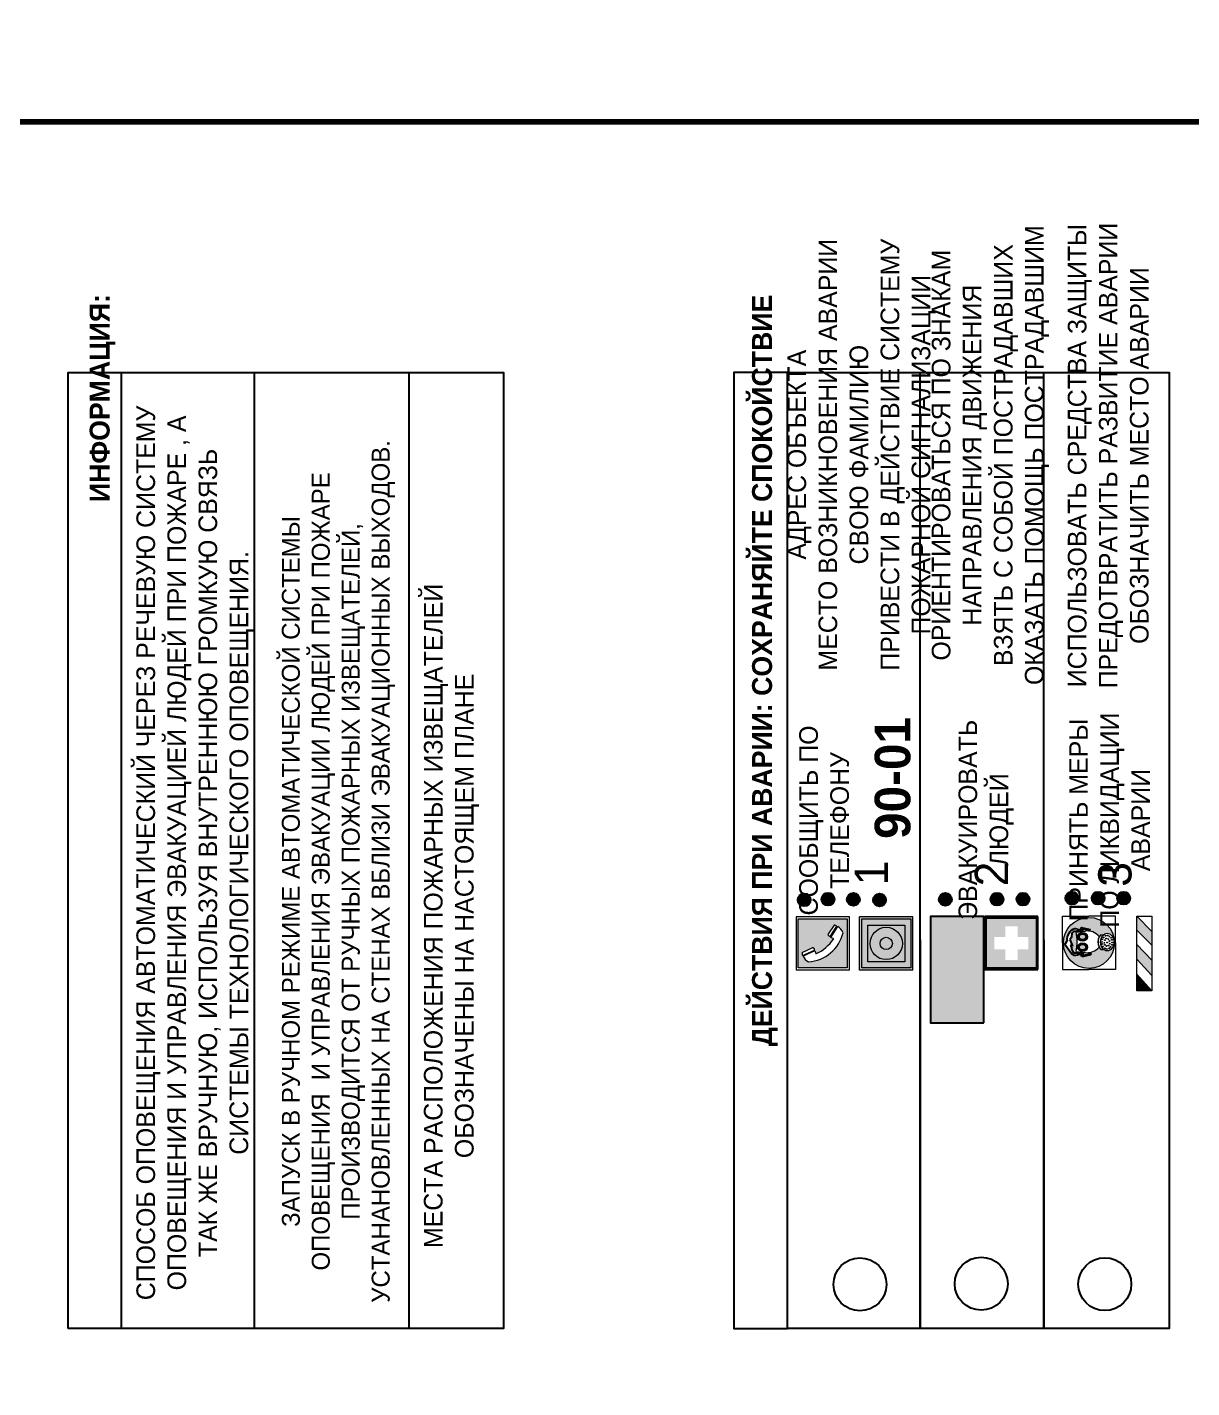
# Model space of a CAD drawing. Header units: millimetres. Extents: x 13114 to 67229, y 22859 to 38520.
# Drawn here: x 31454.2 to 31629.3, y 24479.6 to 24684.2 of the extents above; entities that cross this region are included whole.
import ezdxf

# ---------------------------------------------------------------- set-up
doc = ezdxf.new("R2010")
doc.units = ezdxf.units.MM
doc.styles.add('обычный', font='arial.ttf')

# ---------------------------------------------------------------- blocks, each defined once
blk = doc.blocks.new('A$C38D26F80')
h = blk.add_hatch(color=5)
h.dxf.hatch_style = 1
h.paths.add_polyline_path([(-8.77, -4.48, 1), (-0.19, -4.48, 1)])
h.paths.add_polyline_path([(-6.75, -3.58), (-6.75, -3.31), (-6.62, -3.22), (-6.5, -3.22), (-6.42, -3.3), (-6.39, -3.28), (-6.59, -2.23), (-6.59, -2.01), (-6.38, -1.58), (-4.76, -0.4), (-4.13, -0.79, -0.362848), (-2.1, -2.1, -0.201049), (-2.17, -2.48, 0.085434), (-2.26, -3.13), (-1.9, -3.16), (-2.25, -4.7), (-2.4, -4.59), (-2.43, -4.34), (-2.36, -4.34), (-2.14, -3.34), (-2.47, -3.42), (-2.58, -1.95), (-2.77, -1.58), (-3.58, -1.52), (-3.92, -1.26), (-5.05, -1.73), (-4.87, -1.39), (-5.41, -1.6), (-5.41, -1.46), (-6.13, -1.87), (-6.18, -3.5), (-6.56, -3.47), (-6.37, -4.59), (-6.16, -4.43), (-6.16, -4.66), (-6.36, -4.79), (-6.37, -4.8), (-6.51, -4.76)], flags=16)
h.paths.add_polyline_path([(-6.51, -4.76), (-6.36, -4.79), (-6.37, -4.8)], flags=0)
h.paths.add_polyline_path([(-5.92, -2.34, 0.089508), (-2.67, -2.35), (-2.48, -3.88, -0.268602), (-3.4, -6.18, 0.262449), (-5.2, -6.18, -0.268602), (-6.11, -3.88)], flags=16)
edge = h.paths.add_edge_path(flags=16)
edge.add_ellipse((-5.19, -3.41), major_axis=(0, 0.842), ratio=0.848992, start_angle=0, end_angle=360)
edge = h.paths.add_edge_path(flags=0)
edge.add_ellipse((-5.19, -3.39), major_axis=(0, 0.665), ratio=0.853798, start_angle=0, end_angle=360)
edge = h.paths.add_edge_path(flags=0)
edge.add_ellipse((-5.19, -3.4), major_axis=(0, 0.528), ratio=0.864094, start_angle=0, end_angle=360)
edge = h.paths.add_edge_path(flags=16)
edge.add_ellipse((-3.47, -3.4), major_axis=(0, 0.842), ratio=0.848992, start_angle=0, end_angle=360)
h.paths.add_polyline_path([(-3.13, -6.45), (-3.13, -6.84, 0.383174), (-5.57, -6.85), (-5.57, -6.49, -0.369952)], flags=16)
edge = h.paths.add_edge_path(flags=0)
edge.add_ellipse((-3.47, -3.39), major_axis=(0, 0.665), ratio=0.853798, start_angle=0, end_angle=360)
edge = h.paths.add_edge_path(flags=0)
edge.add_ellipse((-3.47, -3.4), major_axis=(0, 0.528), ratio=0.864094, start_angle=0, end_angle=360)
edge = h.paths.add_edge_path(flags=16)
edge.add_ellipse((-4.34, -7.57), major_axis=(-1.48, 0), ratio=0.744955, start_angle=0, end_angle=360)
h.paths.add_polyline_path([(-5.01, -6.85, -1), (-5.15, -6.85, -1)], flags=0)
h.paths.add_polyline_path([(-5.33, -7.14, -1), (-5.47, -7.14, -1)], flags=0)
h.paths.add_polyline_path([(-4.61, -6.71, -1), (-4.74, -6.71, -1)], flags=16)
h.paths.add_polyline_path([(-5.43, -7.51, -1), (-5.57, -7.51, -1)], flags=0)
h.paths.add_polyline_path([(-4.26, -6.67, -1), (-4.4, -6.67, -1)], flags=16)
h.paths.add_polyline_path([(-4.74, -7.14, -1), (-4.88, -7.14, -1)], flags=0)
h.paths.add_polyline_path([(-4.93, -7.43, -1), (-5.07, -7.43, -1)], flags=0)
h.paths.add_polyline_path([(-4.41, -7.07, -1), (-4.54, -7.07, -1)], flags=0)
h.paths.add_polyline_path([(-5.33, -7.87, -1), (-5.46, -7.87, -1)], flags=0)
h.paths.add_polyline_path([(-3.8, -6.71, -1), (-3.94, -6.71, -1)], flags=16)
h.paths.add_polyline_path([(-4.85, -7.78, -1), (-4.98, -7.78, -1)], flags=0)
h.paths.add_polyline_path([(-3.96, -7.14, -1), (-4.1, -7.14, -1)], flags=0)
h.paths.add_polyline_path([(-4.33, -7.53, -1), (-4.47, -7.53, -1)], flags=0)
h.paths.add_polyline_path([(-5.09, -8.12, -1), (-5.23, -8.12, -1)], flags=0)
h.paths.add_polyline_path([(-3.5, -6.94, -1), (-3.64, -6.94, -1)], flags=0)
h.paths.add_polyline_path([(-4.54, -7.97, -1), (-4.68, -7.97, -1)], flags=0)
h.paths.add_polyline_path([(-3.66, -7.39, -1), (-3.8, -7.39, -1)], flags=0)
h.paths.add_polyline_path([(-4.73, -8.35, -1), (-4.86, -8.35, -1)], flags=0)
h.paths.add_polyline_path([(-4.09, -7.96, -1), (-4.23, -7.96, -1)], flags=0)
h.paths.add_polyline_path([(-3.77, -7.74, -1), (-3.91, -7.74, -1)], flags=0)
h.paths.add_polyline_path([(-3.22, -7.27, -1), (-3.35, -7.27, -1)], flags=0)
h.paths.add_polyline_path([(-4.34, -8.4, -1), (-4.47, -8.4, -1)], flags=0)
h.paths.add_polyline_path([(-3.16, -7.61, -1), (-3.3, -7.61, -1)], flags=0)
h.paths.add_polyline_path([(-3.9, -8.35, -1), (-4.04, -8.35, -1)], flags=0)
h.paths.add_polyline_path([(-3.32, -7.91, -1), (-3.46, -7.91, -1)], flags=0)
h.paths.add_polyline_path([(-3.55, -8.23, -1), (-3.69, -8.23, -1)], flags=0)
at = {"color": 5, "lineweight": 5}
for p, q in [((-4.48, 0), (-8.96, 0)), ((-8.96, 0), (-8.96, -4.48)), ((-4.48, 0), (0, 0)), ((0, 0), (0, -4.48)), ((-6.59, -2.01), (-6.38, -1.58)), ((-6.59, -2.23), (-6.59, -2.01)), ((-6.39, -3.28), (-6.59, -2.23)), ((-6.38, -1.58), (-4.76, -0.4)), ((-6.13, -1.87), (-6.18, -3.5)), ((-5.41, -1.46), (-6.13, -1.87)), ((-4.87, -1.39), (-5.41, -1.6)), ((-5.41, -1.6), (-5.41, -1.46)), ((-3.92, -1.26), (-5.05, -1.73)), ((-5.05, -1.73), (-4.87, -1.39)), ((-4.76, -0.4), (-4.13, -0.79)), ((-3.58, -1.52), (-3.92, -1.26)), ((-2.77, -1.58), (-3.58, -1.52)), ((-2.58, -1.95), (-2.77, -1.58)), ((-2.47, -3.42), (-2.58, -1.95)), ((-8.96, -8.96), (-8.96, -4.48)), ((-6.75, -3.31), (-6.62, -3.22)), ((-6.75, -3.58), (-6.75, -3.31)), ((-6.51, -4.76), (-6.75, -3.58)), ((-6.62, -3.22), (-6.5, -3.22)), ((-6.18, -3.5), (-6.56, -3.47)), ((-6.56, -3.47), (-6.37, -4.59)), ((-6.5, -3.22), (-6.42, -3.3)), ((-6.42, -3.3), (-6.39, -3.28)), ((-6.37, -4.59), (-6.16, -4.43)), ((-6.16, -4.43), (-6.16, -4.66)), ((-5.92, -2.34), (-6.11, -3.88)), ((-2.67, -2.34), (-2.48, -3.88)), ((-2.14, -3.34), (-2.47, -3.42)), ((-2.43, -4.34), (-2.4, -4.59)), ((-2.43, -4.34), (-2.36, -4.34)), ((-2.36, -4.34), (-2.14, -3.34)), ((-1.9, -3.16), (-2.26, -3.13)), ((-2.25, -4.7), (-1.9, -3.16)), ((0, -8.96), (0, -4.48)), ((-6.37, -4.8), (-6.51, -4.76)), ((-6.16, -4.66), (-6.37, -4.8)), ((-5.57, -6.49), (-5.57, -6.85)), ((-3.13, -6.45), (-3.13, -6.84)), ((-2.4, -4.59), (-2.25, -4.7)), ((-4.48, -8.96), (-8.96, -8.96)), ((-4.48, -8.96), (0, -8.96))]:
    blk.add_line(p, q, dxfattribs=at)
at = {"color": 5}
for p, q in [((-6.59, -2.01), (-6.38, -1.58)), ((-6.59, -2.23), (-6.59, -2.01)), ((-6.39, -3.28), (-6.59, -2.23)), ((-6.38, -1.58), (-4.76, -0.4)), ((-6.13, -1.87), (-6.18, -3.5)), ((-5.41, -1.46), (-6.13, -1.87)), ((-4.87, -1.39), (-5.41, -1.6)), ((-5.41, -1.6), (-5.41, -1.46)), ((-3.92, -1.26), (-5.05, -1.73)), ((-5.05, -1.73), (-4.87, -1.39)), ((-4.76, -0.4), (-4.13, -0.79)), ((-3.58, -1.52), (-3.92, -1.26)), ((-2.77, -1.58), (-3.58, -1.52)), ((-2.58, -1.95), (-2.77, -1.58)), ((-2.47, -3.42), (-2.58, -1.95)), ((-6.75, -3.31), (-6.62, -3.22)), ((-6.75, -3.58), (-6.75, -3.31)), ((-6.51, -4.76), (-6.75, -3.58)), ((-6.62, -3.22), (-6.5, -3.22)), ((-6.18, -3.5), (-6.56, -3.47)), ((-6.56, -3.47), (-6.37, -4.59)), ((-6.5, -3.22), (-6.42, -3.3)), ((-6.42, -3.3), (-6.39, -3.28)), ((-6.37, -4.59), (-6.16, -4.43)), ((-6.16, -4.43), (-6.16, -4.66)), ((-2.14, -3.34), (-2.47, -3.42)), ((-2.4, -4.59), (-2.43, -4.34)), ((-2.43, -4.34), (-2.36, -4.34)), ((-2.36, -4.34), (-2.14, -3.34)), ((-2.26, -3.13), (-1.9, -3.16)), ((-1.9, -3.16), (-2.25, -4.7)), ((-6.37, -4.8), (-6.51, -4.76)), ((-6.36, -4.79), (-6.51, -4.76)), ((-6.16, -4.66), (-6.37, -4.8)), ((-6.16, -4.66), (-6.36, -4.79)), ((-2.25, -4.7), (-2.4, -4.59))]:
    blk.add_line(p, q, dxfattribs=at)
at = {"color": 5, "lineweight": 5}
for centre, radius in [((-4.48, -4.48), 4.29), ((-5.08, -6.85), 0.0678), ((-4.67, -6.71), 0.0678), ((-4.33, -6.67), 0.0678), ((-3.87, -6.71), 0.0678), ((-3.57, -6.94), 0.0678), ((-5.5, -7.51), 0.0678), ((-5.4, -7.14), 0.0678), ((-5.4, -7.87), 0.0678), ((-5.16, -8.12), 0.0678), ((-5, -7.43), 0.0678), ((-4.91, -7.78), 0.0678), ((-4.81, -7.14), 0.0678), ((-4.79, -8.35), 0.0678), ((-4.61, -7.97), 0.0678), ((-4.47, -7.07), 0.0678), ((-4.4, -7.53), 0.0678), ((-4.4, -8.4), 0.0678), ((-4.16, -7.96), 0.0678), ((-4.03, -7.14), 0.0678), ((-3.97, -8.35), 0.0678), ((-3.84, -7.74), 0.0678), ((-3.73, -7.39), 0.0678), ((-3.62, -8.23), 0.0678), ((-3.39, -7.91), 0.0678), ((-3.28, -7.27), 0.0678), ((-3.23, -7.61), 0.0678)]:
    blk.add_circle(centre, radius, dxfattribs=at)
at = {"color": 5}
for centre, radius, start, end in [((-3.89, -2.66), 1.88, 17.387, 97.1599), ((-2.6, -2.2), 0.511, 326.3906, 11.8614), ((-0.35, -3.07), 1.91, 162.2553, 181.7878)]:
    blk.add_arc(centre, radius, start, end, dxfattribs=at)
at = {"color": 5, "lineweight": 5}
for centre, radius, start, end in [((-2.6, -2.2), 0.513, 326.4781, 11.7739), ((-3.66, -4.24), 2.47, 171.573, 231.7124), ((-4.28, 6.66), 9.15, 259.6987, 280.1569), ((-4.93, -4.24), 2.47, 308.2876, 8.427), ((-0.47, -3.05), 1.79, 161.5846, 182.4584), ((-4.33, -7.88), 1.87, 50.358, 131.5662), ((-4.34, -8.2), 1.82, 48.4943, 132.3565), ((-4.3, -7.78), 1.83, 60.5889, 119.4111)]:
    blk.add_arc(centre, radius, start, end, dxfattribs=at)
for centre, major_axis, ratio in [((-5.19, -3.41), (0, 0.842), 0.848992), ((-5.19, -3.39), (0, 0.665), 0.853798), ((-5.19, -3.4), (0, 0.528), 0.864094), ((-3.47, -3.4), (0, 0.842), 0.848992), ((-3.47, -3.39), (0, 0.665), 0.853798), ((-3.47, -3.4), (0, 0.528), 0.864094), ((-4.34, -7.57), (-1.48, 0), 0.744955)]:
    blk.add_ellipse(centre, major_axis=major_axis, ratio=ratio, dxfattribs=at)
blk = doc.blocks.new('A$C47DD6509')
at = {"lineweight": 5}
for points in [[(-8.69, 0), (-11.19, 0), (-11.19, -2.22)], [(-4.22, 0), (-6.45, 0), (-8.91, -2.22), (-6.61, -2.22)], [(0, 0), (-2.09, 0), (-4.36, -2.22), (-2.29, -2.22)]]:
    blk.add_hatch(color=242, dxfattribs=at).paths.add_polyline_path(points)
at = {"color": 242, "lineweight": 5}
for p, q in [((-11.19, -2.22), (-8.69, 0)), ((-11.19, -2.22), (-11.19, 0)), ((-11.19, 0), (-8.69, 0)), ((-11.19, 0), (0, 0)), ((-8.91, -2.22), (-6.45, 0)), ((-6.61, -2.22), (-4.22, 0)), ((-4.36, -2.22), (-2.09, 0)), ((-2.29, -2.22), (0, 0)), ((0, 0), (0, -2.22)), ((0, -2.22), (-11.19, -2.22))]:
    blk.add_line(p, q, dxfattribs=at)
blk = doc.blocks.new('A$C32E8229D')
at = {"true_color": 0xffffff}
blk.add_hatch(color=7, dxfattribs=at).paths.add_polyline_path([(0, 0), (0, -8), (16, -8), (16, 0)])
h = blk.add_hatch(color=126)
h.paths.add_polyline_path([(0.2, -0.2), (15.8, -0.2), (15.8, -7.8), (0.2, -7.8)])
h.paths.add_polyline_path([(13.49, -2.05), (12.08, -2.05), (11.37, -2.63, 0.162397), (11.29, -2.84), (11.29, -3.63), (10.35, -3.63), (10.35, -4.05), (11.68, -4.05), (11.68, -3.48), (12.26, -4.28), (11.29, -5.1), (11.29, -6.78), (11.85, -6.78), (11.85, -5.44), (12.8, -4.64), (12.8, -5.94), (14.46, -5.94), (14.46, -5.39), (13.45, -5.39), (13.45, -3.97), (12.46, -2.59), (13.15, -2.59), (13.69, -3.34), (14.18, -3)], flags=16)
h.paths.add_polyline_path([(10.74, -1.82, 1), (11.8, -1.82, 1)], flags=16)
h.paths.add_polyline_path([(9.39, -3.59), (5.99, -3.59), (6.56, -3.03), (5.91, -3.03), (5.1, -3.83), (5.91, -4.64), (6.56, -4.64), (5.99, -4.09), (9.39, -4.09)], flags=16)
h.paths.add_polyline_path([(4.29, -1.08), (1.72, -1.08), (1.72, -6.6), (4.29, -6.6)], flags=16)
at = {"color": 126}
blk.add_lwpolyline([(16, -8), (0, -8), (0, 0), (16, 0)], close=True, dxfattribs=at)
blk = doc.blocks.new('A$C18900ED3')
h = blk.add_hatch(color=126)
h.paths.add_polyline_path([(-0.18, -0.18), (-7.02, -0.18), (-7.02, -7.02), (-0.18, -7.02)])
h.paths.add_polyline_path([(-5.89, -4.46), (-5.89, -2.77), (-4.46, -2.77), (-4.46, -1.31), (-2.77, -1.31), (-2.77, -2.77), (-1.33, -2.77), (-1.33, -4.46), (-2.77, -4.46), (-2.77, -5.89), (-4.46, -5.89), (-4.46, -4.46)], flags=16)
at = {"color": 126}
for p, q in [((-7.2, 0), (-7.2, -7.2)), ((0, 0), (-7.2, 0)), ((0, -7.2), (0, 0)), ((-7.02, -7.02), (-7.02, -0.18)), ((-7.02, -0.18), (-0.18, -0.18)), ((-0.18, -0.18), (-0.18, -7.02)), ((-7.2, -7.2), (0, -7.2)), ((-0.18, -7.02), (-7.02, -7.02))]:
    blk.add_line(p, q, dxfattribs=at)
blk = doc.blocks.new('A$C456E1F9C')
at = {"lineweight": 5}
h = blk.add_hatch(color=242, dxfattribs=at)
h.paths.add_polyline_path([(0.51, -1.47), (0.51, -13.26), (12.29, -13.26), (12.29, -1.47)])
h.paths.add_polyline_path([(5.42, -4.95, -0.254479), (4.78, -5.4), (3.52, -2.53, -0.209735), (4.23, -2.4)], flags=16)
h.paths.add_polyline_path([(8.53, -8.6), (10.87, -10.17), (10.54, -10.76), (8.03, -9.13, -0.192251)], flags=16)
h.paths.add_polyline_path([(4.61, -5.49, 0.005518), (3.87, -5.72, 0.128647), (7.49, -10.01, 0.00809), (7.83, -9.33), (10.47, -10.97, -0.16736), (8.99, -12.25, -0.327862), (1.95, -3.95, -0.166952), (3.36, -2.62)], flags=16)
at = {"color": 242, "lineweight": 5}
for p, q in [((0, -13.77), (0, -0.97)), ((12.8, -0.97), (0, -0.97)), ((4.61, -5.49), (3.36, -2.62)), ((3.52, -2.53), (4.78, -5.4)), ((4.23, -2.4), (5.42, -4.95)), ((12.8, -13.77), (12.8, -0.97)), ((7.83, -9.33), (10.47, -10.97)), ((8.03, -9.13), (10.54, -10.76)), ((10.81, -10.12), (8.53, -8.6)), ((10.54, -10.76), (10.8, -10.3)), ((10.8, -10.3), (10.81, -10.12)), ((0, -13.77), (12.8, -13.77))]:
    blk.add_line(p, q, dxfattribs=at)
blk.add_lwpolyline([(0.51, -1.47), (12.29, -1.47), (12.29, -13.26), (0.51, -13.26)], close=True, dxfattribs=at)
for centre, radius, start, end in [((4.59, -5.34), 2.99, 114.2845, 152.1974), ((4.02, -3.27), 0.891, 76.3284, 123.7092), ((11.12, -3.31), 9.19, 183.9915, 256.6009), ((14.98, -39.1), 35.17, 107.1487, 108.4135), ((13.86, -0.94), 11.08, 205.5536, 234.8762), ((4.68, -4.59), 0.824, 276.9621, 334.0723), ((-13.31, 0.8), 23.44, 332.5487, 334.4027), ((8.94, -9.5), 0.989, 114.4092, 157.9388), ((7.87, -9.46), 3, 291.9291, 329.9329)]:
    blk.add_arc(centre, radius, start, end, dxfattribs=at)
blk = doc.blocks.new('A$C54414219')
at = {"true_color": 0xffffff}
h = blk.add_hatch(color=7, dxfattribs=at)
h.paths.add_polyline_path([(2.39, -9.45), (2.39, -18.3), (11.23, -18.3), (11.23, -9.45)], flags=0)
h.paths.add_polyline_path([(10.71, -13.87, -1), (2.92, -13.87, -1)], flags=0)
h.paths.add_polyline_path([(8.3, -13.87, -1), (5.33, -13.87, -1)], flags=0)
h.paths.add_polyline_path([(0.41, -7.47), (0.41, -20.27), (13.21, -20.27), (13.21, -7.47)])
h.paths.add_polyline_path([(0.92, -19.77), (12.71, -19.77), (12.71, -7.98), (0.92, -7.98)], flags=16)
h.paths.add_polyline_path([(11.23, -9.45), (11.23, -18.3), (2.39, -18.3), (2.39, -9.45)], flags=0)
at = {"lineweight": 5}
h = blk.add_hatch(color=242, dxfattribs=at)
h.paths.add_polyline_path([(12.71, -7.98), (0.92, -7.98), (0.92, -19.77), (12.71, -19.77)])
h.paths.add_polyline_path([(11.23, -18.3), (2.39, -18.3), (2.39, -9.45), (11.23, -9.45)], flags=16)
h.paths.add_polyline_path([(10.71, -13.87, -1), (2.92, -13.87, -1)], flags=0)
h.paths.add_polyline_path([(8.3, -13.87, -1), (5.33, -13.87, -1)], flags=0)
at = {"true_color": 0xffffff}
h = blk.add_hatch(color=7, dxfattribs=at)
h.paths.add_polyline_path([(2.39, -9.45), (2.39, -18.3), (11.23, -18.3), (11.23, -9.45)])
h.paths.add_polyline_path([(10.71, -13.87, -1), (2.92, -13.87, -1)], flags=16)
h.paths.add_polyline_path([(8.3, -13.87, -1), (5.33, -13.87, -1)], flags=0)
at = {"lineweight": 5}
h = blk.add_hatch(color=242, dxfattribs=at)
h.paths.add_polyline_path([(2.92, -13.87, 1), (10.71, -13.87, 1)])
h.paths.add_polyline_path([(8.3, -13.87, -1), (5.33, -13.87, -1)], flags=16)
at = {"color": 242, "lineweight": 5}
for p, q in [((0.41, -20.27), (0.41, -7.47)), ((0.41, -7.47), (13.21, -7.47)), ((0.41, -7.47), (13.21, -7.47)), ((13.21, -20.27), (13.21, -7.47)), ((0.41, -20.27), (13.21, -20.27))]:
    blk.add_line(p, q, dxfattribs=at)
for points in [[(0.92, -7.98), (12.71, -7.98), (12.71, -19.77), (0.92, -19.77)], [(2.39, -9.45), (11.23, -9.45), (11.23, -18.3), (2.39, -18.3)]]:
    blk.add_lwpolyline(points, close=True, dxfattribs=at)
for radius in [3.89, 1.49]:
    blk.add_circle((6.81, -13.87), radius, dxfattribs=at)

msp = doc.modelspace()

# ---------------------------------------------------------------- hatches: boundary and pattern name
at = {"lineweight": 0}
h = msp.add_hatch(color=256, dxfattribs=at)
h.dxf.hatch_style = 1
h.paths.add_polyline_path([(31571.04, 24552.04, 1), (31571.04, 24553.97, 1)])
h = msp.add_hatch(color=256, dxfattribs=at)
h.dxf.hatch_style = 1
h.paths.add_polyline_path([(31574.63, 24552.14, 1), (31574.63, 24554.07, 1)])
h = msp.add_hatch(color=256, dxfattribs=at)
h.dxf.hatch_style = 1
h.paths.add_polyline_path([(31578.44, 24552.1, 1), (31578.44, 24554.03, 1)])
h = msp.add_hatch(color=256, dxfattribs=at)
h.dxf.hatch_style = 1
h.paths.add_polyline_path([(31582.37, 24552.02, 1), (31582.37, 24553.95, 1)])
h = msp.add_hatch(color=256, dxfattribs=at)
h.dxf.hatch_style = 1
h.paths.add_polyline_path([(31592.25, 24552.1, 1), (31592.25, 24554.04, 1)])
h = msp.add_hatch(color=256, dxfattribs=at)
h.dxf.hatch_style = 1
h.paths.add_polyline_path([(31600.03, 24552.14, 1), (31600.03, 24554.08, 1)])
h = msp.add_hatch(color=256, dxfattribs=at)
h.dxf.hatch_style = 1
h.paths.add_polyline_path([(31603.93, 24552.14, 1), (31603.93, 24554.07, 1)])
h = msp.add_hatch(color=256, dxfattribs=at)
h.dxf.hatch_style = 1
h.paths.add_polyline_path([(31611.29, 24552.29, 1), (31611.29, 24554.23, 1)])
h = msp.add_hatch(color=256, dxfattribs=at)
h.dxf.hatch_style = 1
h.paths.add_polyline_path([(31615.23, 24552.29, 1), (31615.23, 24554.22, 1)])
h = msp.add_hatch(color=256, dxfattribs=at)
h.dxf.hatch_style = 1
h.paths.add_polyline_path([(31619.07, 24552.29, 1), (31619.07, 24554.22, 1)])

# ---------------------------------------------------------------- linework, layer by layer
at = {"color": 6, "lineweight": 100}
for points in [[(31194.54, 24670.02), (31794.54, 24670.02), (31794.54, 25065.02), (31194.54, 25065.02)], [(31194.54, 24275.02), (31794.54, 24275.02), (31794.54, 24670.02), (31194.54, 24670.02)]]:
    msp.add_lwpolyline(points, close=True, dxfattribs=at)
at = {"color": 0}
msp.add_lwpolyline([(31460.37, 24488.56), (31460.37, 24632.32), (31525.82, 24632.32), (31525.82, 24488.56)], close=True, dxfattribs=at)
for points in [[(31468.42, 24488.56), (31468.42, 24632.32)], [(31488.42, 24488.56), (31488.42, 24632.32)], [(31511.67, 24488.56), (31511.67, 24632.32)]]:
    msp.add_lwpolyline(points, dxfattribs=at)
for points in [[(31568.51, 24488.56), (31568.51, 24632.32), (31560.46, 24632.32), (31560.46, 24488.56)], [(31568.51, 24488.56), (31568.51, 24632.32), (31625.91, 24632.32), (31625.91, 24488.56)]]:
    msp.add_lwpolyline(points, close=True)
for points in [[(31588.5, 24546.97), (31588.5, 24488.56), (31588.5, 24632.32)], [(31607.08, 24546.97), (31607.08, 24488.56), (31607.08, 24632.32)]]:
    msp.add_lwpolyline(points)
for centre, radius in [((31571.04, 24553), 0.966), ((31574.63, 24553.11), 0.966), ((31578.44, 24553.07), 0.966), ((31582.37, 24552.98), 0.966), ((31592.25, 24553.07), 0.966), ((31600.03, 24553.11), 0.966), ((31603.93, 24553.1), 0.966), ((31611.29, 24553.26), 0.966), ((31615.23, 24553.25), 0.966), ((31619.07, 24553.26), 0.966), ((31579.43, 24495.18), 3.98), ((31597.66, 24495.28), 3.98), ((31616.23, 24495.21), 3.98)]:
    msp.add_circle(centre, radius)

# ---------------------------------------------------------------- block references
at = {"rotation": 90}
for name, p, xscale, yscale, zscale in [('A$C456E1F9C', (31569.23, 24542.45), 0.625, 0.625, 0.625), ('A$C54414219', (31574.71, 24542.19), 0.625, 0.625, 0.625), ('A$C18900ED3', (31598.18, 24550.51), 1.111111111007631, 1.111111111007631, 1.111111111007631), ('A$C38D26F80', (31609.85, 24550.53), 0.8928571427240968, 0.8928571427240968, 0.8928571427240968)]:
    msp.add_blockref(name, p, dxfattribs=dict(at, xscale=xscale, yscale=yscale, zscale=zscale))
at = {"xscale": -1, "rotation": 90}
msp.add_blockref('A$C32E8229D', (31590.03, 24550.51), dxfattribs=at)
at = {"color": 242, "true_color": 0xc1121c, "rotation": 90}
msp.add_blockref('A$C47DD6509', (31621.06, 24550.53), dxfattribs=at)

# ---------------------------------------------------------------- texts
at = {"lineweight": 0, "attachment_point": 5, "rotation": 90, "style": 'обычный'}
for s, insert, char_height, width in [('\\pi-8.4,l8.4,t8.4;{\\fProxima Nova Rg|b0|i0|c204|p2;ОРИЕНТИРОВАТЬСЯ ПО ЗНАКАМ \\PНАПРАВЛЕНИЯ ДВИЖЕНИЯ\\PВЗЯТЬ С СОБОЙ ПОСТРАДАВШИХ\\PОКАЗАТЬ ПОМОЩЬ ПОСТРАДАВШИМ}', (31599.03, 24619.88), 2.8, 126.6484), ('\\pi-8.4,l8.4,t8.4;{\\fProxima Nova Rg|b0|i0|c204|p2;ИСПОЛЬЗОВАТЬ СРЕДСТВА ЗАЩИТЫ \\PПРЕДОТВРАТИТЬ РАЗВИТИЕ АВАРИИ\\PОБОЗНАЧИТЬ МЕСТО АВАРИИ}', (31616.76, 24619.82), 2.8, 126.6484), ('\\pi-8.4,l8.4,t8.4;{\\fProxima Nova Rg|b0|i0|c204|p2;АДРЕС ОБЪЕКТА\\PМЕСТО ВОЗНИКНОВЕНИЯ АВАРИИ\\PСВОЮ ФАМИЛИЮ\\PПРИВЕСТИ В ДЕЙСТВИЕ СИСТЕМУ \\PПОЖАРНОЙ СИГНАЛИЗАЦИИ}', (31579.67, 24619.95), 2.8, 126.6484), ('{\\fProxima Nova Rg|b1|i0|c204|p2;ИНФОРМАЦИЯ:\\H1.1997x; }', (31465.56, 24628.46), 3, 175.1736), ('{\\fProxima Nova Rg|b1|i0|c204|p2;ДЕЙСТВИЯ ПРИ АВАРИИ: СОХРАНЯЙТЕ СПОКОЙСТВИЕ\\H1.6644x; }', (31565.14, 24587.5), 3, 175.1736), ('{\\fProxima Nova Rg|b0|i0|c204|p2;СПОСОБ ОПОВЕЩЕНИЯ АВТОМАТИЧЕСКИЙ ЧЕРЕЗ РЕЧЕВУЮ СИСТЕМУ ОПОВЕЩЕНИЯ И УПРАВЛЕНИЯ ЭВАКУАЦИЕЙ ЛЮДЕЙ ПРИ ПОЖАРЕ , А ТАК ЖЕ ВРУЧНУЮ, ИСПОЛЬЗУЯ ВНУТРЕННЮЮ ГРОМКУЮ СВЯЗЬ СИСТЕМЫ ТЕХНОЛОГИЧЕСКОГО ОПОВЕЩЕНИЯ.}', (31479.46, 24560.06), 2.8, 137.0334), ('{\\fProxima Nova Rg|b0|i0|c204|p2;\\P\\pt8.1;ЗАПУСК В РУЧНОМ РЕЖИМЕ АВТОМАТИЧЕСКОЙ СИСТЕМЫ ОПОВЕЩЕНИЯ  И УПРАВЛЕНИЯ ЭВАКУАЦИИ ЛЮДЕЙ ПРИ ПОЖАРЕ ПРОИЗВОДИТСЯ ОТ РУЧНЫХ ПОЖАРНЫХ ИЗВЕЩАТЕЛЕЙ, УСТАНАНОВЛЕННЫХ НА СТЕНАХ ВБЛИЗИ ЭВАКУАЦИОННЫХ ВЫХОДОВ. }', (31498.76, 24557.28), 2.7, 131.4512), ('\\pt8.4;{\\fProxima Nova Rg|b0|i0|c204|p2;\\PМЕСТА РАСПОЛОЖЕНИЯ ПОЖАРНЫХ ИЗВЕЩАТЕЛЕЙ ОБОЗНАЧЕНЫ НА НАСТОЯЩЕМ ПЛАНЕ}', (31515.68, 24550.59), 2.8, 118.5618), ('{\\fProxima Nova Rg|b1|i0|c204|p2;\\H1.0714x;90-01\\fProxima Nova Rg|b0|i0|c204|p2;\\H0.93331x; \\H1.3449x; }', (31584.36, 24571.33), 5, 126.6484), ('{\\fProxima Nova Rg|b0|i0|c204|p2;ЭВАКУИРОВАТЬ \\PЛЮДЕЙ}', (31598.38, 24565.04), 2.8, 126.6484), ('{\\fProxima Nova Rg|b0|i0|c204|p2;ПРИНЯТЬ МЕРЫ \\PПО ЛИКВИДАЦИИ \\PАВАРИИ}', (31616.95, 24565), 2.8, 126.6484), ('{\\fProxima Nova Rg|b0|i0|c204|p2;СООБЩИТЬ ПО \\PТЕЛЕФОНУ}', (31574.05, 24564.94), 2.8, 126.6484), ('{\\fProxima Nova Rg|b0|i0|c204|p2;1\\H1.1667x; }', (31581.12, 24557.04), 5, 126.6484), ('{\\fProxima Nova Rg|b0|i0|c204|p2;2\\H1.1967x; }', (31599.2, 24556.89), 5, 126.6484), ('{\\fProxima Nova Rg|b0|i0|c204|p2;3\\H1.1967x; }', (31617.78, 24556.83), 5, 126.6484)]:
    msp.add_mtext(s, dxfattribs=dict(at, insert=insert, char_height=char_height, width=width))

doc.saveas('drawing.dxf')
